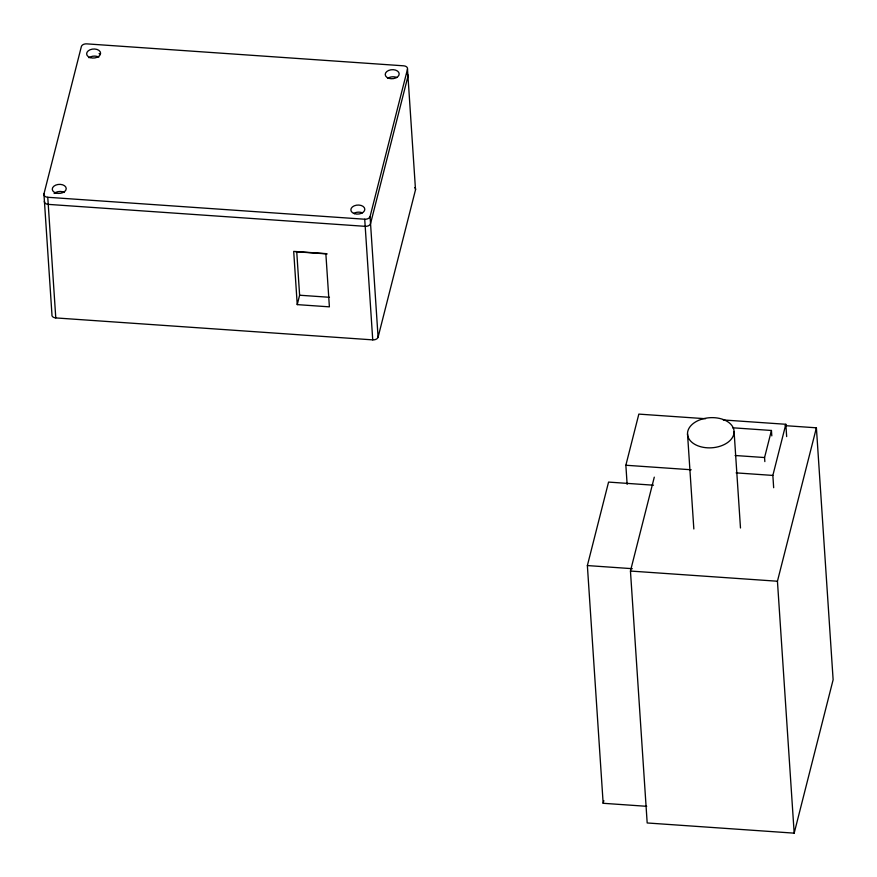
<?xml version="1.0" encoding="UTF-8"?>
<svg xmlns="http://www.w3.org/2000/svg" width="877" height="877" viewBox="0 0 877 877"><rect width="100%" height="100%" fill="white"/><g stroke="black" fill="none" stroke-linecap="round" stroke-linejoin="round"><path stroke-width="1.32" d="M43.938 193.96L81.364 46.558A4.659 3.015 -3.8 0 1 86.713 43.861L403.672 65.819A4.659 3.015 -3.8 0 1 407.498 69.14L415.512 189.783L378.086 337.185A4.659 3.015 -3.8 0 1 372.736 339.87L55.777 317.923A4.659 3.015 -3.8 0 1 51.951 314.591L43.938 193.96A4.659 3.015 -3.8 0 0 47.764 197.281L364.722 219.228A4.659 3.015 -3.8 0 0 370.072 216.542L407.498 69.14M297.237 304.615L293.696 251.392L325.849 253.628L329.39 306.851L297.237 304.615L299.616 295.22L296.722 251.546M646.711 806.314L603.157 803.288L587.371 565.566L608.561 482.087L653.486 485.2M627.132 484.367L625.86 465.248L638.84 414.108L705.536 418.724M785.09 425.652L816.399 427.812L833.128 679.741L794.178 833.15L647.182 822.966L630.453 571.048L654.286 477.154M603.157 803.288L603.836 800.646M764.843 461.598L764.569 457.542L771.442 430.475L732.591 427.779M773.667 487.722L772.856 475.422L785.836 424.282L723.229 419.951M794.178 833.15L777.439 581.232L816.399 427.812M295.757 251.743L327.198 253.924M299.616 295.22L329.478 297.292M735.09 455.503L764.569 457.542M625.86 465.248L691.186 469.765M736.099 472.878L772.856 475.422M587.371 565.566L632.284 568.68M630.453 571.048L777.439 581.232M785.836 424.282L786.658 436.582M771.442 430.475L771.804 435.88M734.082 431.572A23.317 15.073 -3.8 0 1 699.528 446.393A23.317 15.073 -3.8 0 1 698.794 420.28A23.317 15.073 -3.8 0 1 734.082 431.572L740.484 527.987M687.524 433.918L693.839 528.974M370.072 216.542L378.086 337.185M364.722 219.228L372.736 339.87M47.764 197.281L55.777 317.923M407.169 74.019A4.659 3.015 -3.8 0 1 407.969 76.244L370.543 223.635A4.659 3.015 -3.8 0 1 365.194 226.332L48.235 204.374A4.659 3.015 -3.8 0 1 44.409 201.052M414.711 187.557A4.659 3.015 -3.8 0 1 415.512 189.783M99.079 53.618A11.653 7.542 -3.8 0 1 100.088 53.925M353.672 213.451A6.994 4.528 -3.8 0 1 362.475 212.881M387.524 78.437A6.994 4.528 -3.8 0 1 396.842 77.516M54.122 193.488A6.994 4.528 -3.8 0 1 64.449 192.469M88.939 57.75A6.994 4.528 -3.8 0 1 98.816 57.104M55.865 192.984A6.994 4.528 -3.8 0 0 66.224 188.544A6.994 4.528 -3.8 0 0 55.646 185.146A6.994 4.528 -3.8 0 0 55.865 192.984M90.232 57.619A6.994 4.528 -3.8 0 0 100.592 53.179A6.994 4.528 -3.8 0 0 90.013 49.781A6.994 4.528 -3.8 0 0 90.232 57.619M354.44 213.659A6.994 4.528 -3.8 0 0 364.81 209.219A6.994 4.528 -3.8 0 0 354.22 205.832A6.994 4.528 -3.8 0 0 354.44 213.659M388.807 78.294A6.994 4.528 -3.8 0 0 399.178 73.854A6.994 4.528 -3.8 0 0 388.588 70.467A6.994 4.528 -3.8 0 0 388.807 78.294"/></g></svg>
